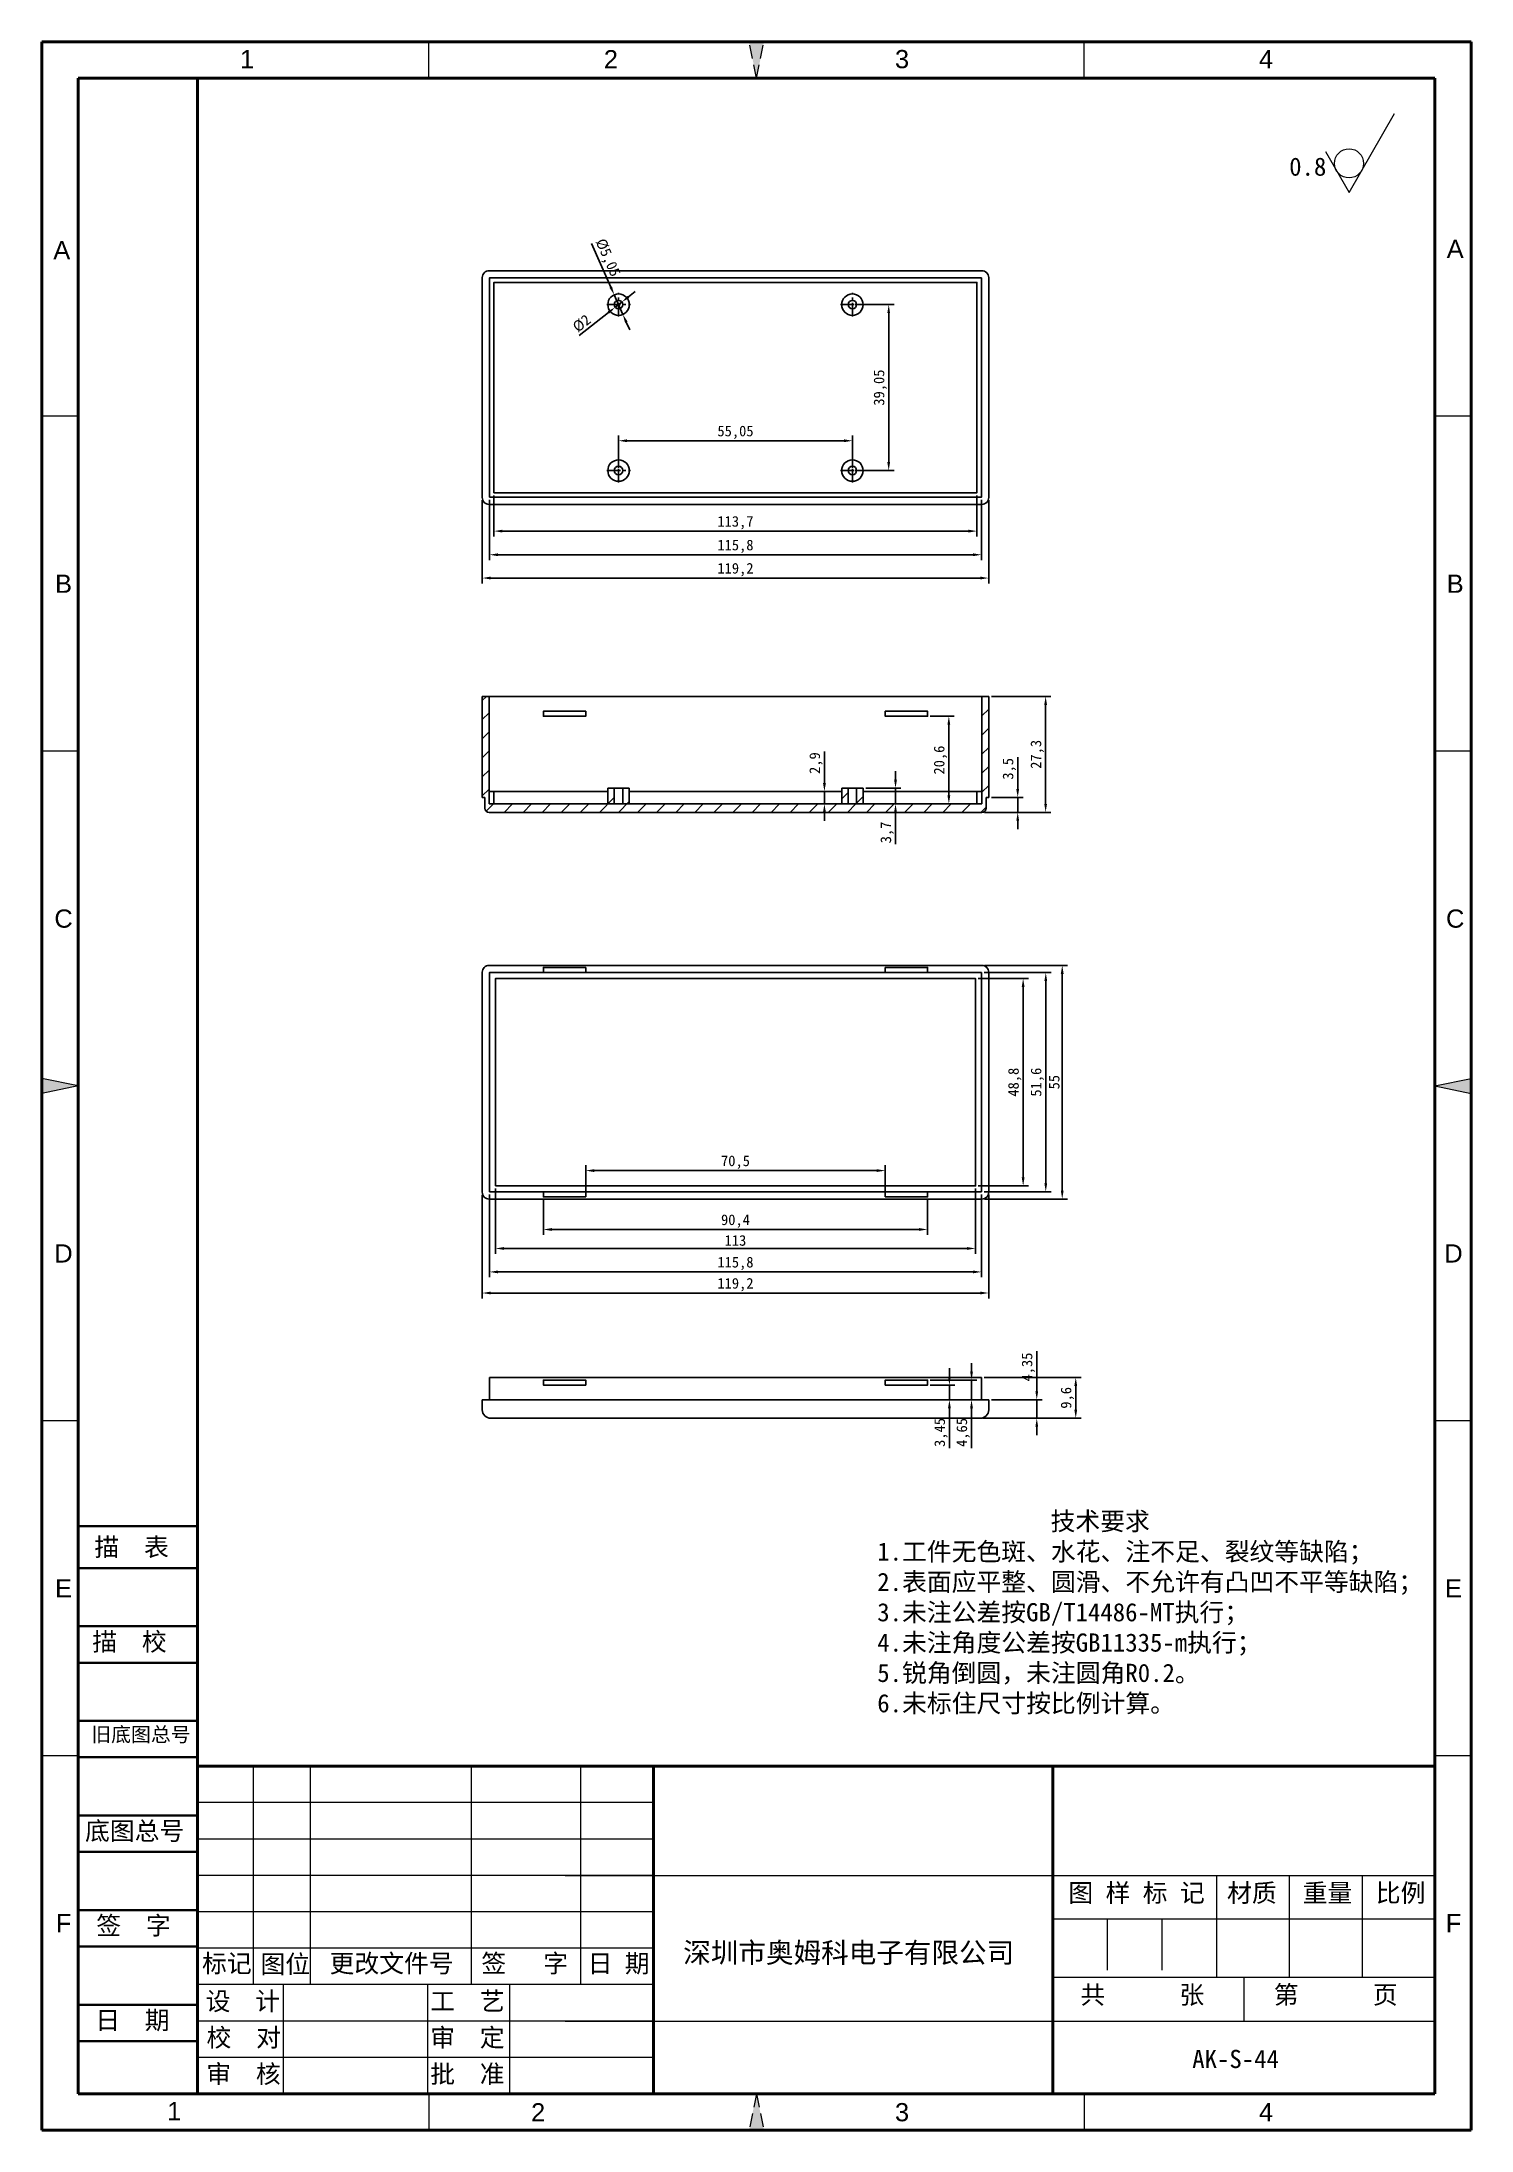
# Model space of a CAD drawing. Header units: millimetres. Extents: x -3321 to -2985, y -1528 to -1036.
import ezdxf
from ezdxf.enums import TextEntityAlignment as Align

# ---------------------------------------------------------------- set-up
doc = ezdxf.new("R2010")
doc.units = ezdxf.units.MM
for name, pattern in [('ACAD_ISO10W100', [18, 12, -3, 0, -3]), ('CENTER', [50.8, 31.75, -6.35, 6.35, -6.35]), ('HIDDEN2', [4.7625, 3.175, -1.5875])]:
    doc.linetypes.add(name, pattern=pattern)
for name, color, linetype, lineweight in [('dim', 82, 'Continuous', 9), ('图层1', 7, 'ACAD_ISO10W100', 15), ('图层2', 7, 'Continuous', 30), ('图层3', 7, 'Continuous', 15), ('图层4', 7, 'Continuous', 40), ('图层5', 7, 'HIDDEN2', 15), ('细实线', 3, 'Continuous', 18)]:
    doc.layers.add(name, color=color, linetype=linetype, lineweight=lineweight)
doc.layers.add('尺寸线', color=7, linetype='Continuous')
doc.styles.add('样式 3', font='arial.ttf', dxfattribs={"height": 3.8})
doc.dimstyles.new('ISO-25', dxfattribs={"dimtxt": 2.5, "dimasz": 2.5, "dimexe": 1.25, "dimexo": 0.625, "dimtad": 1, "dimtxsty": 'Standard', "dimcen": 2.5, "dimadec": 0, "dimazin": 0, "dimtfac": 1, "dimtmove": 0, "dimatfit": 3, "dimfxl": 1, "dimarcsym": 0})

# ---------------------------------------------------------------- blocks, each defined once
blk = doc.blocks.new('*D2')
at = {"layer": 'Defpoints', "color": 0}
for p in [(-3217.56, -1307.1), (-3098.36, -1307), (-3098.36, -1330.82)]:
    blk.add_point(p, dxfattribs=at)
at = {"layer": 'dim', "color": 0, "lineweight": -2}
for p, q in [((-3217.56, -1307.73), (-3217.56, -1332.07)), ((-3098.36, -1307.63), (-3098.36, -1332.07)), ((-3215.56, -1330.82), (-3100.36, -1330.82))]:
    blk.add_line(p, q, dxfattribs=at)
at = {"layer": 'dim', "color": 0}
for points in [[(-3215.56, -1330.48), (-3215.56, -1331.15), (-3217.56, -1330.82)], [(-3100.36, -1331.15), (-3100.36, -1330.48), (-3098.36, -1330.82)]]:
    blk.add_solid(points, dxfattribs=at)
at = {"layer": 'dim', "color": 0, "insert": (-3157.96, -1328.85), "char_height": 2.5, "attachment_point": 5}
blk.add_mtext('119,2', dxfattribs=at)
blk = doc.blocks.new('*D3')
at = {"layer": 'Defpoints', "color": 0}
for p in [(-3215.86, -1307), (-3100.06, -1307), (-3100.06, -1325.85)]:
    blk.add_point(p, dxfattribs=at)
at = {"layer": 'dim', "color": 0, "lineweight": -2}
for p, q in [((-3215.86, -1307.63), (-3215.86, -1327.1)), ((-3100.06, -1307.63), (-3100.06, -1327.1)), ((-3213.86, -1325.85), (-3102.06, -1325.85))]:
    blk.add_line(p, q, dxfattribs=at)
at = {"layer": 'dim', "color": 0}
for points in [[(-3213.86, -1325.52), (-3213.86, -1326.19), (-3215.86, -1325.85)], [(-3102.06, -1326.19), (-3102.06, -1325.52), (-3100.06, -1325.85)]]:
    blk.add_solid(points, dxfattribs=at)
at = {"layer": 'dim', "color": 0, "insert": (-3157.96, -1323.88), "char_height": 2.5, "attachment_point": 5}
blk.add_mtext('115,8', dxfattribs=at)
blk = doc.blocks.new('*D4')
at = {"layer": 'Defpoints', "color": 0}
for p in [(-3214.46, -1305.6), (-3101.46, -1305.6), (-3101.46, -1320.33)]:
    blk.add_point(p, dxfattribs=at)
at = {"layer": 'dim', "color": 0, "lineweight": -2}
for p, q in [((-3214.46, -1306.23), (-3214.46, -1321.58)), ((-3101.46, -1306.23), (-3101.46, -1321.58)), ((-3212.46, -1320.33), (-3103.46, -1320.33))]:
    blk.add_line(p, q, dxfattribs=at)
at = {"layer": 'dim', "color": 0}
for points in [[(-3212.46, -1320), (-3212.46, -1320.67), (-3214.46, -1320.33)], [(-3103.46, -1320.67), (-3103.46, -1320), (-3101.46, -1320.33)]]:
    blk.add_solid(points, dxfattribs=at)
at = {"layer": 'dim', "color": 0, "insert": (-3157.96, -1318.46), "char_height": 2.5, "attachment_point": 5}
blk.add_mtext('113', dxfattribs=at)
blk = doc.blocks.new('*D5')
at = {"layer": 'Defpoints', "color": 0}
for p in [(-3203.16, -1308.2), (-3112.76, -1308.2), (-3112.76, -1315.87)]:
    blk.add_point(p, dxfattribs=at)
at = {"layer": 'dim', "color": 0, "lineweight": -2}
for p, q in [((-3203.16, -1308.83), (-3203.16, -1317.12)), ((-3112.76, -1308.83), (-3112.76, -1317.12)), ((-3201.16, -1315.87), (-3114.76, -1315.87))]:
    blk.add_line(p, q, dxfattribs=at)
at = {"layer": 'dim', "color": 0}
for points in [[(-3201.16, -1315.53), (-3201.16, -1316.2), (-3203.16, -1315.87)], [(-3114.76, -1316.2), (-3114.76, -1315.53), (-3112.76, -1315.87)]]:
    blk.add_solid(points, dxfattribs=at)
at = {"layer": 'dim', "color": 0, "insert": (-3157.96, -1313.9), "char_height": 2.5, "attachment_point": 5}
blk.add_mtext('90,4', dxfattribs=at)
blk = doc.blocks.new('*D6')
at = {"layer": 'Defpoints', "color": 0}
for p in [(-3122.71, -1302.01), (-3193.21, -1308.2), (-3122.71, -1308.2)]:
    blk.add_point(p, dxfattribs=at)
at = {"layer": 'dim', "color": 0, "lineweight": -2}
for p, q in [((-3193.21, -1307.58), (-3193.21, -1300.76)), ((-3191.21, -1302.01), (-3124.71, -1302.01)), ((-3122.71, -1307.58), (-3122.71, -1300.76))]:
    blk.add_line(p, q, dxfattribs=at)
at = {"layer": 'dim', "color": 0}
for points in [[(-3191.21, -1301.67), (-3191.21, -1302.34), (-3193.21, -1302.01)], [(-3124.71, -1302.34), (-3124.71, -1301.67), (-3122.71, -1302.01)]]:
    blk.add_solid(points, dxfattribs=at)
at = {"layer": 'dim', "color": 0, "insert": (-3157.96, -1300.03), "char_height": 2.5, "attachment_point": 5}
blk.add_mtext('70,5', dxfattribs=at)
blk = doc.blocks.new('*D7')
at = {"layer": 'Defpoints', "color": 0}
for p in [(-3099.96, -1253.7), (-3081.05, -1253.7), (-3099.96, -1308.7)]:
    blk.add_point(p, dxfattribs=at)
at = {"layer": 'dim', "color": 0, "lineweight": -2}
for p, q in [((-3099.33, -1253.7), (-3079.8, -1253.7)), ((-3081.05, -1306.7), (-3081.05, -1255.7)), ((-3099.33, -1308.7), (-3079.8, -1308.7))]:
    blk.add_line(p, q, dxfattribs=at)
at = {"layer": 'dim', "color": 0}
for points in [[(-3080.72, -1255.7), (-3081.38, -1255.7), (-3081.05, -1253.7)], [(-3081.38, -1306.7), (-3080.72, -1306.7), (-3081.05, -1308.7)]]:
    blk.add_solid(points, dxfattribs=at)
at = {"layer": 'dim', "color": 0, "insert": (-3082.93, -1281.2), "char_height": 2.5, "attachment_point": 5, "rotation": 90}
blk.add_mtext('55', dxfattribs=at)
blk = doc.blocks.new('*D8')
at = {"layer": 'Defpoints', "color": 0}
for p in [(-3100.06, -1255.4), (-3100.06, -1307), (-3084.92, -1307)]:
    blk.add_point(p, dxfattribs=at)
at = {"layer": 'dim', "color": 0, "lineweight": -2}
for p, q in [((-3099.43, -1255.4), (-3083.67, -1255.4)), ((-3084.92, -1257.4), (-3084.92, -1305)), ((-3099.43, -1307), (-3083.67, -1307))]:
    blk.add_line(p, q, dxfattribs=at)
at = {"layer": 'dim', "color": 0}
for points in [[(-3084.59, -1257.4), (-3085.25, -1257.4), (-3084.92, -1255.4)], [(-3085.25, -1305), (-3084.59, -1305), (-3084.92, -1307)]]:
    blk.add_solid(points, dxfattribs=at)
at = {"layer": 'dim', "color": 0, "insert": (-3086.89, -1281.2), "char_height": 2.5, "attachment_point": 5, "rotation": 90}
blk.add_mtext('51,6', dxfattribs=at)
blk = doc.blocks.new('*D9')
at = {"layer": 'Defpoints', "color": 0}
for p in [(-3101.46, -1256.8), (-3090.24, -1256.8), (-3101.46, -1305.6)]:
    blk.add_point(p, dxfattribs=at)
at = {"layer": 'dim', "color": 0, "lineweight": -2}
for p, q in [((-3100.83, -1256.8), (-3088.99, -1256.8)), ((-3090.24, -1303.6), (-3090.24, -1258.8)), ((-3100.83, -1305.6), (-3088.99, -1305.6))]:
    blk.add_line(p, q, dxfattribs=at)
at = {"layer": 'dim', "color": 0}
for points in [[(-3089.91, -1258.8), (-3090.58, -1258.8), (-3090.24, -1256.8)], [(-3090.58, -1303.6), (-3089.91, -1303.6), (-3090.24, -1305.6)]]:
    blk.add_solid(points, dxfattribs=at)
at = {"layer": 'dim', "color": 0, "insert": (-3092.21, -1281.2), "char_height": 2.5, "attachment_point": 5, "rotation": 90}
blk.add_mtext('48,8', dxfattribs=at)
blk = doc.blocks.new('*D10')
at = {"layer": 'Defpoints', "color": 0}
for p in [(-3098.36, -1355.94), (-3087.04, -1355.94), (-3100.36, -1360.29)]:
    blk.add_point(p, dxfattribs=at)
at = {"layer": 'dim', "color": 0, "lineweight": -2}
for p, q in [((-3087.04, -1353.94), (-3087.04, -1344.54)), ((-3097.73, -1355.94), (-3085.79, -1355.94)), ((-3087.04, -1360.29), (-3087.04, -1355.94)), ((-3099.73, -1360.29), (-3085.79, -1360.29)), ((-3087.04, -1362.29), (-3087.04, -1364.29))]:
    blk.add_line(p, q, dxfattribs=at)
at = {"layer": 'dim', "color": 0}
for points in [[(-3087.37, -1353.94), (-3086.71, -1353.94), (-3087.04, -1355.94)], [(-3086.71, -1362.29), (-3087.37, -1362.29), (-3087.04, -1360.29)]]:
    blk.add_solid(points, dxfattribs=at)
at = {"layer": 'dim', "color": 0, "insert": (-3089.01, -1348.24), "char_height": 2.5, "attachment_point": 5, "rotation": 90}
blk.add_mtext('4,35', dxfattribs=at)
blk = doc.blocks.new('*D11')
at = {"layer": 'Defpoints', "color": 0}
for p in [(-3100.06, -1350.69), (-3077.86, -1350.69), (-3100.36, -1360.29)]:
    blk.add_point(p, dxfattribs=at)
at = {"layer": 'dim', "color": 0, "lineweight": -2}
for p, q in [((-3099.43, -1350.69), (-3076.61, -1350.69)), ((-3077.86, -1358.29), (-3077.86, -1352.69)), ((-3099.73, -1360.29), (-3076.61, -1360.29))]:
    blk.add_line(p, q, dxfattribs=at)
at = {"layer": 'dim', "color": 0}
for points in [[(-3077.53, -1352.69), (-3078.19, -1352.69), (-3077.86, -1350.69)], [(-3078.19, -1358.29), (-3077.53, -1358.29), (-3077.86, -1360.29)]]:
    blk.add_solid(points, dxfattribs=at)
at = {"layer": 'dim', "color": 0, "insert": (-3079.83, -1355.49), "char_height": 2.5, "attachment_point": 5, "rotation": 90}
blk.add_mtext('9,6', dxfattribs=at)
blk = doc.blocks.new('*D12')
at = {"layer": 'Defpoints', "color": 0}
for p in [(-3112.76, -1352.49), (-3112.76, -1355.94), (-3107.6, -1355.94)]:
    blk.add_point(p, dxfattribs=at)
at = {"layer": 'dim', "color": 0, "lineweight": -2}
for p, q in [((-3107.6, -1350.49), (-3107.6, -1348.49)), ((-3112.13, -1352.49), (-3106.35, -1352.49)), ((-3112.13, -1355.94), (-3106.35, -1355.94)), ((-3107.6, -1352.49), (-3107.6, -1355.94)), ((-3107.6, -1357.94), (-3107.6, -1367.34))]:
    blk.add_line(p, q, dxfattribs=at)
at = {"layer": 'dim', "color": 0}
for points in [[(-3107.93, -1350.49), (-3107.27, -1350.49), (-3107.6, -1352.49)], [(-3107.27, -1357.94), (-3107.93, -1357.94), (-3107.6, -1355.94)]]:
    blk.add_solid(points, dxfattribs=at)
at = {"layer": 'dim', "color": 0, "insert": (-3109.57, -1363.64), "char_height": 2.5, "attachment_point": 5, "rotation": 90}
blk.add_mtext('3,45', dxfattribs=at)
blk = doc.blocks.new('*D13')
at = {"layer": 'Defpoints', "color": 0}
for p in [(-3112.76, -1351.29), (-3112.76, -1355.94), (-3102.39, -1355.94)]:
    blk.add_point(p, dxfattribs=at)
at = {"layer": 'dim', "color": 0, "lineweight": -2}
for p, q in [((-3112.13, -1351.29), (-3101.14, -1351.29)), ((-3102.39, -1349.29), (-3102.39, -1347.29)), ((-3102.39, -1351.29), (-3102.39, -1355.94)), ((-3112.13, -1355.94), (-3101.14, -1355.94)), ((-3102.39, -1357.94), (-3102.39, -1367.34))]:
    blk.add_line(p, q, dxfattribs=at)
at = {"layer": 'dim', "color": 0}
for points in [[(-3102.73, -1349.29), (-3102.06, -1349.29), (-3102.39, -1351.29)], [(-3102.06, -1357.94), (-3102.73, -1357.94), (-3102.39, -1355.94)]]:
    blk.add_solid(points, dxfattribs=at)
at = {"layer": 'dim', "color": 0, "insert": (-3104.37, -1363.64), "char_height": 2.5, "attachment_point": 5, "rotation": 90}
blk.add_mtext('4,65', dxfattribs=at)
blk = doc.blocks.new('*D14')
at = {"layer": 'Defpoints', "color": 0}
for p in [(-3099.96, -1217.69), (-3098.36, -1214.19), (-3091.52, -1214.19)]:
    blk.add_point(p, dxfattribs=at)
at = {"layer": 'dim', "color": 0, "lineweight": -2}
for p, q in [((-3091.52, -1212.19), (-3091.52, -1204.71)), ((-3099.33, -1217.69), (-3090.27, -1217.69)), ((-3097.73, -1214.19), (-3090.27, -1214.19)), ((-3091.52, -1217.69), (-3091.52, -1214.19)), ((-3091.52, -1219.69), (-3091.52, -1221.69))]:
    blk.add_line(p, q, dxfattribs=at)
at = {"layer": 'dim', "color": 0}
for points in [[(-3091.86, -1212.19), (-3091.19, -1212.19), (-3091.52, -1214.19)], [(-3091.19, -1219.69), (-3091.86, -1219.69), (-3091.52, -1217.69)]]:
    blk.add_solid(points, dxfattribs=at)
at = {"layer": 'dim', "color": 0, "insert": (-3093.5, -1207.45), "char_height": 2.5, "attachment_point": 5, "rotation": 90}
blk.add_mtext('3,5', dxfattribs=at)
blk = doc.blocks.new('*D15')
at = {"layer": 'Defpoints', "color": 0}
for p in [(-3098.36, -1190.39), (-3084.95, -1190.39), (-3094.8, -1217.69)]:
    blk.add_point(p, dxfattribs=at)
at = {"layer": 'dim', "color": 0, "lineweight": -2}
for p, q in [((-3097.73, -1190.39), (-3083.7, -1190.39)), ((-3084.95, -1215.69), (-3084.95, -1192.39)), ((-3094.18, -1217.69), (-3083.7, -1217.69))]:
    blk.add_line(p, q, dxfattribs=at)
at = {"layer": 'dim', "color": 0}
for points in [[(-3084.62, -1192.39), (-3085.28, -1192.39), (-3084.95, -1190.39)], [(-3085.28, -1215.69), (-3084.62, -1215.69), (-3084.95, -1217.69)]]:
    blk.add_solid(points, dxfattribs=at)
at = {"layer": 'dim', "color": 0, "insert": (-3086.92, -1204.04), "char_height": 2.5, "attachment_point": 5, "rotation": 90}
blk.add_mtext('27,3', dxfattribs=at)
blk = doc.blocks.new('*D16')
at = {"layer": 'Defpoints', "color": 0}
for p in [(-3127.91, -1211.99), (-3127.91, -1215.69), (-3120.28, -1215.69)]:
    blk.add_point(p, dxfattribs=at)
at = {"layer": 'dim', "color": 0, "lineweight": -2}
for p, q in [((-3120.28, -1209.99), (-3120.28, -1207.99)), ((-3127.28, -1211.99), (-3119.03, -1211.99)), ((-3120.28, -1211.99), (-3120.28, -1215.69)), ((-3127.28, -1215.69), (-3119.03, -1215.69)), ((-3120.28, -1217.69), (-3120.28, -1225.18))]:
    blk.add_line(p, q, dxfattribs=at)
at = {"layer": 'dim', "color": 0}
for points in [[(-3120.62, -1209.99), (-3119.95, -1209.99), (-3120.28, -1211.99)], [(-3119.95, -1217.69), (-3120.62, -1217.69), (-3120.28, -1215.69)]]:
    blk.add_solid(points, dxfattribs=at)
at = {"layer": 'dim', "color": 0, "insert": (-3122.25, -1222.43), "char_height": 2.5, "attachment_point": 5, "rotation": 90}
blk.add_mtext('3,7', dxfattribs=at)
blk = doc.blocks.new('*D17')
at = {"layer": 'Defpoints', "color": 0}
for p in [(-3137.02, -1212.79), (-3132.96, -1212.79), (-3132.96, -1215.69)]:
    blk.add_point(p, dxfattribs=at)
at = {"layer": 'dim', "color": 0, "lineweight": -2}
for p, q in [((-3137.02, -1210.79), (-3137.02, -1203.41)), ((-3133.58, -1212.79), (-3138.27, -1212.79)), ((-3137.02, -1215.69), (-3137.02, -1212.79)), ((-3133.58, -1215.69), (-3138.27, -1215.69)), ((-3137.02, -1217.69), (-3137.02, -1219.69))]:
    blk.add_line(p, q, dxfattribs=at)
at = {"layer": 'dim', "color": 0}
for points in [[(-3137.35, -1210.79), (-3136.68, -1210.79), (-3137.02, -1212.79)], [(-3136.68, -1217.69), (-3137.35, -1217.69), (-3137.02, -1215.69)]]:
    blk.add_solid(points, dxfattribs=at)
at = {"layer": 'dim', "color": 0, "insert": (-3138.99, -1206.1), "char_height": 2.5, "attachment_point": 5, "rotation": 90}
blk.add_mtext('2,9', dxfattribs=at)
blk = doc.blocks.new('*D18')
at = {"layer": 'Defpoints', "color": 0}
for p in [(-3112.76, -1195.09), (-3107.73, -1195.09), (-3120.28, -1215.69)]:
    blk.add_point(p, dxfattribs=at)
at = {"layer": 'dim', "color": 0, "lineweight": -2}
for p, q in [((-3112.13, -1195.09), (-3106.48, -1195.09)), ((-3107.73, -1213.69), (-3107.73, -1197.09)), ((-3119.66, -1215.69), (-3106.48, -1215.69))]:
    blk.add_line(p, q, dxfattribs=at)
at = {"layer": 'dim', "color": 0}
for points in [[(-3107.4, -1197.09), (-3108.07, -1197.09), (-3107.73, -1195.09)], [(-3108.07, -1213.69), (-3107.4, -1213.69), (-3107.73, -1215.69)]]:
    blk.add_solid(points, dxfattribs=at)
at = {"layer": 'dim', "color": 0, "insert": (-3109.7, -1205.39), "char_height": 2.5, "attachment_point": 5, "rotation": 90}
blk.add_mtext('20,6', dxfattribs=at)
blk = doc.blocks.new('*D19')
at = {"layer": 'Defpoints', "color": 0}
for p in [(-3217.56, -1143.63), (-3098.36, -1143.63), (-3217.56, -1162.55)]:
    blk.add_point(p, dxfattribs=at)
at = {"layer": 'dim', "color": 0, "lineweight": -2}
for p, q in [((-3217.56, -1144.26), (-3217.56, -1163.8)), ((-3098.36, -1144.26), (-3098.36, -1163.8)), ((-3100.36, -1162.55), (-3215.56, -1162.55))]:
    blk.add_line(p, q, dxfattribs=at)
at = {"layer": 'dim', "color": 0}
for points in [[(-3215.56, -1162.21), (-3215.56, -1162.88), (-3217.56, -1162.55)], [(-3100.36, -1162.88), (-3100.36, -1162.21), (-3098.36, -1162.55)]]:
    blk.add_solid(points, dxfattribs=at)
at = {"layer": 'dim', "color": 0, "insert": (-3157.96, -1160.57), "char_height": 2.5, "attachment_point": 5}
blk.add_mtext('119,2', dxfattribs=at)
blk = doc.blocks.new('*D20')
at = {"layer": 'Defpoints', "color": 0}
for p in [(-3215.86, -1143.53), (-3100.06, -1143.53), (-3100.06, -1157.07)]:
    blk.add_point(p, dxfattribs=at)
at = {"layer": 'dim', "color": 0, "lineweight": -2}
for p, q in [((-3215.86, -1144.16), (-3215.86, -1158.32)), ((-3100.06, -1144.16), (-3100.06, -1158.32)), ((-3213.86, -1157.07), (-3102.06, -1157.07))]:
    blk.add_line(p, q, dxfattribs=at)
at = {"layer": 'dim', "color": 0}
for points in [[(-3213.86, -1156.73), (-3213.86, -1157.4), (-3215.86, -1157.07)], [(-3102.06, -1157.4), (-3102.06, -1156.73), (-3100.06, -1157.07)]]:
    blk.add_solid(points, dxfattribs=at)
at = {"layer": 'dim', "color": 0, "insert": (-3157.96, -1155.1), "char_height": 2.5, "attachment_point": 5}
blk.add_mtext('115,8', dxfattribs=at)
blk = doc.blocks.new('*D21')
at = {"layer": 'Defpoints', "color": 0}
for p in [(-3214.81, -1142.48), (-3101.11, -1142.48), (-3214.81, -1151.5)]:
    blk.add_point(p, dxfattribs=at)
at = {"layer": 'dim', "color": 0, "lineweight": -2}
for p, q in [((-3214.81, -1143.11), (-3214.81, -1152.75)), ((-3101.11, -1143.11), (-3101.11, -1152.75)), ((-3103.11, -1151.5), (-3212.81, -1151.5))]:
    blk.add_line(p, q, dxfattribs=at)
at = {"layer": 'dim', "color": 0}
for points in [[(-3212.81, -1151.17), (-3212.81, -1151.84), (-3214.81, -1151.5)], [(-3103.11, -1151.84), (-3103.11, -1151.17), (-3101.11, -1151.5)]]:
    blk.add_solid(points, dxfattribs=at)
at = {"layer": 'dim', "color": 0, "insert": (-3157.96, -1149.53), "char_height": 2.5, "attachment_point": 5}
blk.add_mtext('113,7', dxfattribs=at)
blk = doc.blocks.new('*D22')
at = {"layer": 'Defpoints', "color": 0}
for p in [(-3130.43, -1130.24), (-3185.48, -1137.26), (-3130.43, -1137.26)]:
    blk.add_point(p, dxfattribs=at)
at = {"layer": 'dim', "color": 0, "lineweight": -2}
for p, q in [((-3185.48, -1136.63), (-3185.48, -1128.99)), ((-3183.48, -1130.24), (-3132.43, -1130.24)), ((-3130.43, -1136.63), (-3130.43, -1128.99))]:
    blk.add_line(p, q, dxfattribs=at)
at = {"layer": 'dim', "color": 0}
for points in [[(-3183.48, -1129.9), (-3183.48, -1130.57), (-3185.48, -1130.24)], [(-3132.43, -1130.57), (-3132.43, -1129.9), (-3130.43, -1130.24)]]:
    blk.add_solid(points, dxfattribs=at)
at = {"layer": 'dim', "color": 0, "insert": (-3157.96, -1128.26), "char_height": 2.5, "attachment_point": 5}
blk.add_mtext('55,05', dxfattribs=at)
blk = doc.blocks.new('*D23')
at = {"layer": 'Defpoints', "color": 0}
for p in [(-3186.5, -1095.9), (-3184.46, -1100.52)]:
    blk.add_point(p, dxfattribs=at)
at = {"layer": 'dim', "color": 0, "lineweight": -2}
for p, q in [((-3191.86, -1083.8), (-3187.31, -1094.07)), ((-3184.46, -1100.52), (-3186.5, -1095.9)), ((-3183.65, -1102.34), (-3182.84, -1104.17))]:
    blk.add_line(p, q, dxfattribs=at)
at = {"layer": 'dim', "color": 0}
for points in [[(-3187.62, -1094.2), (-3187.01, -1093.93), (-3186.5, -1095.9)], [(-3183.35, -1102.21), (-3183.96, -1102.48), (-3184.46, -1100.52)]]:
    blk.add_solid(points, dxfattribs=at)
at = {"layer": 'dim', "color": 0, "insert": (-3188.19, -1087.22), "char_height": 2.5, "attachment_point": 5, "rotation": 293.8672}
blk.add_mtext('%%c5,05', dxfattribs=at)
blk = doc.blocks.new('*D24')
at = {"layer": 'Defpoints', "color": 0}
for p in [(-3186.27, -1098.82), (-3184.7, -1097.59)]:
    blk.add_point(p, dxfattribs=at)
at = {"layer": 'dim', "color": 0, "lineweight": -2}
for p, q in [((-3183.12, -1096.36), (-3181.55, -1095.12)), ((-3187.84, -1100.06), (-3194.72, -1105.45)), ((-3184.7, -1097.59), (-3186.27, -1098.82))]:
    blk.add_line(p, q, dxfattribs=at)
at = {"layer": 'dim', "color": 0}
for points in [[(-3187.64, -1100.32), (-3188.05, -1099.79), (-3186.27, -1098.82)], [(-3183.33, -1096.09), (-3182.92, -1096.62), (-3184.7, -1097.59)]]:
    blk.add_solid(points, dxfattribs=at)
at = {"layer": 'dim', "color": 0, "insert": (-3194.14, -1102.61), "char_height": 2.5, "attachment_point": 5, "rotation": 38.0835}
blk.add_mtext('%%c2', dxfattribs=at)
blk = doc.blocks.new('*D25')
at = {"layer": 'Defpoints', "color": 0}
for p in [(-3130.43, -1098.21), (-3121.89, -1098.21), (-3130.43, -1137.26)]:
    blk.add_point(p, dxfattribs=at)
at = {"layer": 'dim', "color": 0, "lineweight": -2}
for p, q in [((-3129.81, -1098.21), (-3120.64, -1098.21)), ((-3121.89, -1135.26), (-3121.89, -1100.21)), ((-3129.81, -1137.26), (-3120.64, -1137.26))]:
    blk.add_line(p, q, dxfattribs=at)
at = {"layer": 'dim', "color": 0}
for points in [[(-3121.56, -1100.21), (-3122.22, -1100.21), (-3121.89, -1098.21)], [(-3122.22, -1135.26), (-3121.56, -1135.26), (-3121.89, -1137.26)]]:
    blk.add_solid(points, dxfattribs=at)
at = {"layer": 'dim', "color": 0, "insert": (-3123.86, -1117.73), "char_height": 2.5, "attachment_point": 5, "rotation": 90}
blk.add_mtext('39,05', dxfattribs=at)

msp = doc.modelspace()

# ---------------------------------------------------------------- hatches: boundary and pattern name
h = msp.add_hatch()
h.set_pattern_fill('ANSI31', color=8, style=0)
h.set_pattern_definition([(45, (-58549.7276, -908.8254), (-2.24506403, 2.24506403), [])])
h.paths.add_polyline_path([(-3098.957, -1214.194), (-3098.357, -1214.194), (-3098.357, -1190.394), (-3099.957, -1190.394), (-3099.957, -1215.694), (-3215.957, -1215.694), (-3215.957, -1190.394), (-3217.557, -1190.394), (-3217.557, -1214.194), (-3216.957, -1214.194), (-3216.957, -1216.694, 0.4142136), (-3215.957, -1217.694), (-3099.957, -1217.694, 0.4142136), (-3098.957, -1216.694)])
h.paths.add_polyline_path([(-3127.907, -1211.994), (-3129.432, -1211.994), (-3129.432, -1215.694), (-3127.907, -1215.694)], flags=17)
h.paths.add_polyline_path([(-3131.432, -1211.994), (-3132.957, -1211.994), (-3132.957, -1215.694), (-3131.432, -1215.694)], flags=17)
h.paths.add_polyline_path([(-3182.957, -1211.994), (-3184.482, -1211.994), (-3184.482, -1215.694), (-3182.957, -1215.694)], flags=17)
h.paths.add_polyline_path([(-3186.482, -1211.994), (-3188.007, -1211.994), (-3188.007, -1215.694), (-3186.482, -1215.694)], flags=17)
at = {"layer": '图层1'}
for points in [[(-3312.68, -1282.097), (-3321.246, -1280.334), (-3321.246, -1283.86)], [(-2993.338, -1282.097), (-2984.772, -1280.334), (-2984.772, -1283.86)]]:
    msp.add_hatch(color=0, dxfattribs=at).paths.add_polyline_path(points)
at = {"layer": '图层5'}
for points in [[(-3153.009, -1044.903), (-3154.772, -1036.337), (-3151.246, -1036.337)], [(-3153.009, -1519.291), (-3154.772, -1527.857), (-3151.246, -1527.857)]]:
    msp.add_hatch(color=0, dxfattribs=at).paths.add_polyline_path(points)

# ---------------------------------------------------------------- linework, layer by layer
at = {"color": 1, "linetype": 'CENTER', "ltscale": 0.101}
for p, q in [((-3185.482, -1100.984), (-3185.482, -1095.429)), ((-3130.432, -1100.984), (-3130.432, -1095.429)), ((-3188.26, -1098.207), (-3182.705, -1098.207)), ((-3133.21, -1098.207), (-3127.655, -1098.207)), ((-3185.482, -1140.034), (-3185.482, -1134.479)), ((-3130.432, -1140.034), (-3130.432, -1134.479)), ((-3188.26, -1137.257), (-3182.705, -1137.257)), ((-3133.21, -1137.257), (-3127.655, -1137.257))]:
    msp.add_line(p, q, dxfattribs=at)
for p, q in [((-3098.357, -1190.394), (-3217.557, -1190.394)), ((-3217.557, -1190.394), (-3217.557, -1214.194)), ((-3215.957, -1190.394), (-3215.957, -1215.694)), ((-3099.957, -1190.394), (-3099.957, -1215.694)), ((-3098.357, -1214.194), (-3098.357, -1190.394)), ((-3214.807, -1212.794), (-3215.957, -1212.794)), ((-3214.807, -1212.794), (-3214.807, -1215.694)), ((-3188.007, -1212.794), (-3214.807, -1212.794)), ((-3188.007, -1211.994), (-3188.007, -1215.694)), ((-3188.007, -1211.994), (-3182.957, -1211.994)), ((-3186.482, -1211.994), (-3186.482, -1215.694)), ((-3184.482, -1211.994), (-3184.482, -1215.694)), ((-3182.957, -1211.994), (-3182.957, -1215.694)), ((-3132.957, -1212.794), (-3182.957, -1212.794)), ((-3132.957, -1211.994), (-3132.957, -1215.694)), ((-3127.907, -1211.994), (-3132.957, -1211.994)), ((-3131.432, -1211.994), (-3131.432, -1215.694)), ((-3129.432, -1211.994), (-3129.432, -1215.694)), ((-3127.907, -1211.994), (-3127.907, -1215.694)), ((-3101.107, -1212.794), (-3127.907, -1212.794)), ((-3101.107, -1212.794), (-3099.957, -1212.794)), ((-3101.107, -1212.794), (-3101.107, -1215.694)), ((-3217.557, -1214.194), (-3216.957, -1214.194)), ((-3216.957, -1214.194), (-3216.957, -1216.694)), ((-3215.957, -1215.694), (-3099.957, -1215.694)), ((-3215.957, -1217.694), (-3099.957, -1217.694)), ((-3098.357, -1214.194), (-3098.957, -1214.194)), ((-3098.957, -1214.194), (-3098.957, -1216.694)), ((-3100.057, -1350.69), (-3215.857, -1350.69)), ((-3215.857, -1350.69), (-3215.857, -1355.94)), ((-3100.057, -1350.69), (-3100.057, -1355.94)), ((-3098.357, -1355.94), (-3217.557, -1355.94)), ((-3217.557, -1358.29), (-3217.557, -1355.94)), ((-3098.357, -1355.94), (-3098.357, -1358.29)), ((-3100.357, -1360.29), (-3215.557, -1360.29))]:
    msp.add_line(p, q)
for points in [[(-3215.957, -1145.232), (-3099.957, -1145.232, 0.4142136), (-3098.357, -1143.632), (-3098.357, -1091.832, 0.4142136), (-3099.957, -1090.232), (-3215.957, -1090.232, 0.4142136), (-3217.557, -1091.832), (-3217.557, -1143.632, 0.4142136)], [(-3215.957, -1308.702), (-3099.957, -1308.702, 0.4142136), (-3098.357, -1307.102), (-3098.357, -1255.302, 0.4142136), (-3099.957, -1253.702), (-3215.957, -1253.702, 0.4142136), (-3217.557, -1255.302), (-3217.557, -1307.102, 0.4142136)]]:
    msp.add_lwpolyline(points, format="xyb", close=True)
for points in [[(-3215.857, -1143.532), (-3100.057, -1143.532), (-3100.057, -1091.932), (-3215.857, -1091.932)], [(-3214.807, -1142.482), (-3101.107, -1142.482), (-3101.107, -1092.982), (-3214.807, -1092.982)], [(-3193.207, -1193.894), (-3193.207, -1195.094), (-3203.157, -1195.094), (-3203.157, -1193.894)], [(-3122.707, -1193.894), (-3122.707, -1195.094), (-3112.757, -1195.094), (-3112.757, -1193.894)], [(-3215.857, -1307.002), (-3100.057, -1307.002), (-3100.057, -1255.402), (-3215.857, -1255.402)], [(-3214.457, -1305.602), (-3101.457, -1305.602), (-3101.457, -1256.802), (-3214.457, -1256.802)], [(-3193.207, -1254.202), (-3193.207, -1255.402), (-3203.157, -1255.402), (-3203.157, -1254.202)], [(-3122.707, -1254.202), (-3122.707, -1255.402), (-3112.757, -1255.402), (-3112.757, -1254.202)], [(-3193.207, -1308.202), (-3193.207, -1307.002), (-3203.157, -1307.002), (-3203.157, -1308.202)], [(-3122.707, -1308.202), (-3122.707, -1307.002), (-3112.757, -1307.002), (-3112.757, -1308.202)], [(-3193.207, -1352.49), (-3193.207, -1351.29), (-3203.157, -1351.29), (-3203.157, -1352.49)], [(-3122.707, -1352.49), (-3122.707, -1351.29), (-3112.757, -1351.29), (-3112.757, -1352.49)]]:
    msp.add_lwpolyline(points, close=True)
for centre, radius in [((-3185.482, -1098.207), 2.525), ((-3130.432, -1098.207), 2.525), ((-3185.482, -1098.207), 1), ((-3130.432, -1098.207), 1), ((-3185.482, -1137.257), 2.525), ((-3130.432, -1137.257), 2.525), ((-3185.482, -1137.257), 1), ((-3130.432, -1137.257), 1)]:
    msp.add_circle(centre, radius)
for centre, radius, start, end in [((-3215.957, -1216.694), 1, 180, 270), ((-3099.957, -1216.694), 1, 270, 0), ((-3215.557, -1358.29), 2, 180, 270), ((-3100.357, -1358.29), 2, 270, 0)]:
    msp.add_arc(centre, radius, start, end)
at = {"layer": '图层1', "color": 0}
for p, q in [((-3230.103, -1044.903), (-3230.103, -1036.337)), ((-3075.915, -1044.903), (-3075.915, -1036.337)), ((-3312.68, -1124.482), (-3321.246, -1124.482)), ((-2984.772, -1124.482), (-2993.338, -1124.482)), ((-3312.68, -1203.289), (-3321.246, -1203.289)), ((-2984.772, -1203.289), (-2993.338, -1203.289)), ((-3312.68, -1282.097), (-3321.246, -1280.334)), ((-3312.68, -1282.097), (-3321.246, -1283.86)), ((-2993.338, -1282.097), (-2984.772, -1280.334)), ((-2993.338, -1282.097), (-2984.772, -1283.86)), ((-3312.68, -1360.905), (-3321.246, -1360.905)), ((-2984.772, -1360.905), (-2993.338, -1360.905)), ((-3312.68, -1439.712), (-3321.246, -1439.712)), ((-2984.772, -1439.712), (-2993.338, -1439.712)), ((-3070.432, -1478.174), (-3070.432, -1491.879)), ((-3057.583, -1478.174), (-3057.583, -1491.879)), ((-3257.951, -1493.593), (-3257.951, -1485.027)), ((-3257.951, -1493.593), (-3257.951, -1485.027))]:
    msp.add_line(p, q, dxfattribs=at)
at = {"layer": '图层2', "color": 0}
for p, q in [((-3284.564, -1385.66), (-3312.68, -1385.66)), ((-3284.564, -1395.547), (-3312.68, -1395.547)), ((-3284.564, -1395.547), (-3299.499, -1395.547)), ((-3284.564, -1409.253), (-3312.68, -1409.253)), ((-3284.564, -1417.819), (-3312.68, -1417.819)), ((-3284.564, -1417.819), (-3299.499, -1417.819)), ((-3284.564, -1417.819), (-3299.499, -1417.819)), ((-3284.564, -1431.524), (-3312.68, -1431.524)), ((-3284.564, -1440.09), (-3312.68, -1440.09)), ((-3284.564, -1440.09), (-3299.499, -1440.09)), ((-3284.564, -1453.796), (-3312.68, -1453.796)), ((-3284.564, -1462.362), (-3312.68, -1462.362)), ((-3284.564, -1462.362), (-3299.499, -1462.362)), ((-3284.564, -1476.068), (-3312.68, -1476.068)), ((-3284.564, -1484.634), (-3312.68, -1484.634)), ((-3284.564, -1484.634), (-3299.499, -1484.634)), ((-3284.564, -1498.339), (-3312.68, -1498.339)), ((-3284.564, -1506.905), (-3312.68, -1506.905))]:
    msp.add_line(p, q, dxfattribs=at)
at = {"layer": '图层3', "color": 0}
for p, q in [((-3271.389, -1493.593), (-3271.389, -1442.196)), ((-3257.951, -1485.027), (-3257.951, -1442.196)), ((-3220.068, -1493.491), (-3220.068, -1442.196)), ((-3194.37, -1493.467), (-3194.37, -1442.196)), ((-3177.238, -1450.762), (-3284.564, -1450.762)), ((-3177.238, -1459.328), (-3284.564, -1459.328)), ((-3177.238, -1459.328), (-3284.564, -1459.328)), ((-3177.238, -1467.894), (-3284.564, -1467.894)), ((-3198.042, -1467.894), (-2993.338, -1467.894)), ((-3044.734, -1467.894), (-3044.734, -1491.879)), ((-3027.602, -1467.894), (-3027.602, -1491.879)), ((-3010.47, -1467.894), (-3010.47, -1491.879)), ((-3177.238, -1476.46), (-3284.564, -1476.46)), ((-2993.338, -1478.174), (-3083.281, -1478.174)), ((-3044.734, -1478.174), (-3044.734, -1491.879)), ((-3177.238, -1485.027), (-3284.564, -1485.027)), ((-3177.238, -1493.593), (-3284.564, -1493.593)), ((-3264.33, -1519.291), (-3264.33, -1493.593)), ((-3230.386, -1519.291), (-3230.386, -1493.491)), ((-3211.067, -1519.189), (-3211.067, -1493.491)), ((-2993.338, -1491.879), (-3083.281, -1491.879)), ((-3038.31, -1491.879), (-3038.31, -1502.159)), ((-3177.238, -1502.159), (-3284.564, -1502.159)), ((-3177.238, -1502.159), (-3284.098, -1502.159)), ((-3198.042, -1502.159), (-2993.338, -1502.159)), ((-3284.564, -1506.905), (-3284.807, -1506.905)), ((-3177.238, -1510.725), (-3284.564, -1510.725)), ((-3230.103, -1519.291), (-3230.103, -1527.857)), ((-3075.915, -1519.291), (-3075.915, -1527.857)), ((-3075.915, -1519.291), (-3075.915, -1527.857))]:
    msp.add_line(p, q, dxfattribs=at)
at = {"layer": '图层4', "color": 0}
for p, q in [((-3284.564, -1519.291), (-3284.564, -1044.903)), ((-2993.338, -1442.196), (-3284.564, -1442.196)), ((-3284.564, -1442.196), (-3284.564, -1519.291)), ((-3122.227, -1442.196), (-3276.416, -1442.196)), ((-3177.238, -1519.291), (-3177.238, -1442.196)), ((-3083.281, -1519.291), (-3083.281, -1442.196)), ((-3284.564, -1478.174), (-3284.564, -1519.291))]:
    msp.add_line(p, q, dxfattribs=at)
at = {"layer": '图层5', "color": 0}
for p, q in [((-3153.009, -1044.903), (-3154.772, -1036.337)), ((-3153.009, -1044.903), (-3151.246, -1036.337)), ((-3177.238, -1493.593), (-3284.564, -1493.593)), ((-3153.009, -1519.291), (-3154.772, -1527.857)), ((-3153.009, -1519.291), (-3151.246, -1527.857))]:
    msp.add_line(p, q, dxfattribs=at)
at = {"layer": '尺寸线', "color": 0, "lineweight": 40}
for p, q in [((-3321.246, -1036.337), (-2984.772, -1036.337)), ((-3321.246, -1036.337), (-3321.246, -1527.857)), ((-2984.772, -1036.337), (-2984.772, -1527.857)), ((-3312.68, -1044.903), (-2993.338, -1044.903)), ((-3312.68, -1044.903), (-3312.68, -1519.291)), ((-2993.338, -1044.903), (-2993.338, -1519.291)), ((-3312.68, -1519.291), (-2993.338, -1519.291)), ((-3321.246, -1527.857), (-2984.772, -1527.857))]:
    msp.add_line(p, q, dxfattribs=at)
at = {"layer": '细实线', "color": 0}
for p, q in [((-3013.537, -1071.803), (-3002.83, -1053.257)), ((-3019.114, -1062.144), (-3013.537, -1071.803))]:
    msp.add_line(p, q, dxfattribs=at)
msp.add_circle((-3013.537, -1064.95), 3.426, dxfattribs=at)

# ---------------------------------------------------------------- texts
at = {"layer": '图层1', "color": 0, "style": '样式 3'}
for s, p in [('B', (-3316.121, -1163.886)), ('B', (-2988.546, -1163.886)), ('C', (-3316.121, -1242.693)), ('C', (-2988.546, -1242.693)), ('D', (-3316.121, -1321.501)), ('D', (-2988.948, -1321.501)), ('E', (-3316.121, -1400.308)), ('E', (-2988.948, -1400.308)), ('F', (-3316.121, -1479.116)), ('F', (-2988.948, -1479.116))]:
    msp.add_text(s, height=4.283, dxfattribs=at).set_placement(p, align=Align.MIDDLE)
at = {"layer": '图层1', "color": 0, "attachment_point": 1}
for s, insert, char_height, width in [('{\\fSimSun|b0|i0|c134|p2;图 样 标 记}', (-3079.602, -1469.838), 4.28302, 53.13738), ('{\\fSimSun|b0|i0|c134|p2;材质 }', (-3042.247, -1469.856), 4.28302, 35.72091), ('{\\fSimSun|b0|i0|c134|p2;深圳市奥姆科电子有限公司}', (-3170.249, -1483.677), 4.75891, 89.92113), ('{\\fSimSun|b0|i0|c134|p2;标记}', (-3283.512, -1486.448), 4.28302, 11.99246), ('{\\fSimSun|b0|i0|c134|p2;图位}', (-3269.758, -1486.621), 4.28302, 11.99246), ('{\\fSimSun|b0|i0|c134|p2;更改文件号}', (-3253.496, -1486.448), 4.28302, 35.72091), ('{\\fSimSun|b0|i0|c134|p2;审  核}', (-3282.504, -1512.469), 4.28302, 34.73239), ('{\\fSimSun|b0|i0|c134|p2;批  准}', (-3229.812, -1512.469), 4.28302, 35.72091)]:
    msp.add_mtext(s, dxfattribs=dict(at, insert=insert, char_height=char_height, width=width))
at = {"layer": '图层2', "color": 0, "attachment_point": 1}
for s, insert, char_height, width in [('{\\fSimSun|b0|i0|c134|p2;描\\fSimSun|b0|i0|c0|p2;  \\fSimSun|b0|i0|c134|p2;表}', (-3308.852, -1388.451), 4.28297, 47.9936), ('{\\fSimSun|b0|i0|c134|p2;描\\fSimSun|b0|i0|c0|p2;  \\fSimSun|b0|i0|c134|p2;校}', (-3309.34, -1410.723), 4.28297, 47.9936), ('{\\fSimSun|b0|i0|c134|p2;旧底图总号}', (-3309.581, -1432.994), 3.42642, 47.9936), ('{\\fSimSun|b0|i0|c134|p2;底图总号}', (-3311.066, -1455.266), 4.28297, 47.9936), ('{\\fSimSun|b0|i0|c134|p2;重量 }', (-3024.463, -1469.856), 4.28302, 35.72091), ('{\\fSimSun|b0|i0|c134|p2;比例 }', (-3007.232, -1469.856), 4.28302, 35.72091), ('{\\fSimSun|b0|i0|c134|p2;签\\fSimSun|b0|i0|c0|p2;  \\fSimSun|b0|i0|c134|p2;字}', (-3308.413, -1477.537), 4.28297, 47.9936), ('{\\fSimSun|b0|i0|c134|p2;签   字}', (-3217.781, -1486.448), 4.28302, 35.72091), ('{\\fSimSun|b0|i0|c134|p2;日 期}', (-3192.762, -1486.448), 4.28302, 35.72091), ('{\\fSimSun|b0|i0|c134|p2;共      张}', (-3076.78, -1493.823), 4.28302, 47.38766), ('{\\fSimSun|b0|i0|c134|p2;第      页}', (-3031.238, -1493.823), 4.28302, 43.98508), ('{\\fSimSun|b0|i0|c134|p2;设  计}', (-3282.67, -1495.337), 4.28302, 33.20026), ('{\\fSimSun|b0|i0|c134|p2;工  艺}', (-3229.812, -1495.337), 4.28302, 35.72091), ('{\\fSimSun|b0|i0|c134|p2;日\\fSimSun|b0|i0|c0|p2;  \\fSimSun|b0|i0|c134|p2;期}', (-3308.657, -1499.809), 4.28297, 47.9936), ('{\\fSimSun|b0|i0|c134|p2;校  对}', (-3282.464, -1503.903), 4.28302, 31.05498), ('{\\fSimSun|b0|i0|c134|p2;审  定}', (-3229.812, -1503.903), 4.28302, 35.72091), ('{\\fSimSun|b0|i0|c134|p2;AK-S-44}', (-3050.443, -1508.937), 4.28302, 43.98508)]:
    msp.add_mtext(s, dxfattribs=dict(at, insert=insert, char_height=char_height, width=width))
at = {"layer": '图层3', "color": 0, "insert": (-3124.586, -1382.381), "char_height": 4.28302, "width": 202.86245, "attachment_point": 1}
msp.add_mtext('{\\fSimSun|b0|i0|c134|p54;              技术要求\\P}1{\\fSimSun|b0|i0|c134|p54;.工件无色斑、水花、注不足、裂纹等缺陷；\\P2.表面应平整、圆滑、不允许有凸凹不平等缺陷；\\P3.未注公差按GB/T14486-MT执行；\\P4.未注角度公差按GB11335-m执行；\\P5.锐角倒圆，未注圆角R0.2。}\\P{\\fSimSun|b0|i0|c134|p2;6.未标住尺寸按比例计算。}', dxfattribs=at)
at = {"layer": '图层5', "color": 0, "style": '样式 3'}
for s, p in [('1', (-3272.934, -1040.413)), ('2', (-3187.273, -1040.413)), ('3', (-3118.745, -1040.413)), ('4', (-3033.084, -1040.413)), ('A', (-3316.537, -1085.39)), ('A', (-2988.546, -1085.078)), ('1', (-3290.066, -1523.35)), ('2', (-3204.405, -1523.605)), ('3', (-3118.745, -1523.605)), ('4', (-3033.084, -1523.605))]:
    msp.add_text(s, height=4.283, dxfattribs=at).set_placement(p, align=Align.MIDDLE)
at = {"layer": '细实线', "color": 0, "insert": (-3027.621, -1063.58), "char_height": 4.283, "width": 15.99044, "attachment_point": 1}
msp.add_mtext('0.8', dxfattribs=at)

# ---------------------------------------------------------------- dimensions: what is measured, and where the dimension line sits
at = {"layer": 'dim'}
dim = msp.add_diameter_dim_2p(p1=(-3184.461, -1100.516), p2=(-3186.504, -1095.897), dimstyle='ISO-25', override={"dimasz": 2}, dxfattribs=at)
dim.commit()
dim.dimension.update_dxf_attribs({"geometry": '*D23', "text_midpoint": (-3188.187, -1087.221)})
dim = msp.add_diameter_dim_2p(p1=(-3184.695, -1097.59), p2=(-3186.269, -1098.823), dimstyle='ISO-25', override={"dimasz": 2}, dxfattribs=at)
dim.commit()
dim.dimension.update_dxf_attribs({"geometry": '*D24', "text_midpoint": (-3192.979, -1104.081), "dimtype": 163})
for base, p1, p2, picture, middle in [((-3121.892, -1098.207), (-3130.432, -1137.257), (-3130.432, -1098.207), '*D25', (-3123.863, -1117.732)), ((-3084.95, -1190.394), (-3094.803, -1217.694), (-3098.357, -1190.394), '*D15', (-3086.921, -1204.044)), ((-3107.733, -1195.094), (-3120.283, -1215.694), (-3112.757, -1195.094), '*D18', (-3109.704, -1205.394)), ((-3137.016, -1212.794), (-3132.957, -1215.694), (-3132.957, -1212.794), '*D17', (-3138.988, -1206.102)), ((-3120.283, -1215.694), (-3127.907, -1211.994), (-3127.907, -1215.694), '*D16', (-3122.254, -1222.435)), ((-3091.524, -1214.194), (-3099.957, -1217.694), (-3098.357, -1214.194), '*D14', (-3093.495, -1207.454)), ((-3090.242, -1256.802), (-3101.457, -1305.602), (-3101.457, -1256.802), '*D9', (-3092.213, -1281.202)), ((-3084.919, -1307.002), (-3100.057, -1255.402), (-3100.057, -1307.002), '*D8', (-3086.89, -1281.202)), ((-3081.05, -1253.702), (-3099.957, -1308.702), (-3099.957, -1253.702), '*D7', (-3082.925, -1281.202)), ((-3087.042, -1355.94), (-3100.357, -1360.29), (-3098.357, -1355.94), '*D10', (-3089.013, -1348.238)), ((-3102.394, -1355.94), (-3112.757, -1351.29), (-3112.757, -1355.94), '*D13', (-3104.365, -1363.642)), ((-3107.601, -1355.94), (-3112.757, -1352.49), (-3112.757, -1355.94), '*D12', (-3109.572, -1363.642)), ((-3077.86, -1350.69), (-3100.357, -1360.29), (-3100.057, -1350.69), '*D11', (-3079.831, -1355.49))]:
    dim = msp.add_linear_dim(base=base, p1=p1, p2=p2, angle=90, dimstyle='ISO-25', override={"dimasz": 2}, dxfattribs=at)
    dim.commit()
    dim.dimension.update_dxf_attribs({"geometry": picture, "text_midpoint": middle})
for base, p1, p2, picture, middle in [((-3130.432, -1130.235), (-3185.482, -1137.257), (-3130.432, -1137.257), '*D22', (-3157.957, -1128.264)), ((-3217.557, -1162.545), (-3098.357, -1143.632), (-3217.557, -1143.632), '*D19', (-3157.957, -1160.574)), ((-3100.057, -1157.066), (-3215.857, -1143.532), (-3100.057, -1143.532), '*D20', (-3157.957, -1155.095)), ((-3214.807, -1151.502), (-3101.107, -1142.482), (-3214.807, -1142.482), '*D21', (-3157.957, -1149.531)), ((-3122.707, -1302.005), (-3193.207, -1308.202), (-3122.707, -1308.202), '*D6', (-3157.957, -1300.034)), ((-3098.357, -1330.818), (-3217.557, -1307.102), (-3098.357, -1307.002), '*D2', (-3157.957, -1328.847)), ((-3100.057, -1325.854), (-3215.857, -1307.002), (-3100.057, -1307.002), '*D3', (-3157.957, -1323.883)), ((-3101.457, -1320.332), (-3214.457, -1305.602), (-3101.457, -1305.602), '*D4', (-3157.957, -1318.457)), ((-3112.757, -1315.868), (-3203.157, -1308.202), (-3112.757, -1308.202), '*D5', (-3157.957, -1313.897))]:
    dim = msp.add_linear_dim(base=base, p1=p1, p2=p2, dimstyle='ISO-25', override={"dimasz": 2}, dxfattribs=at)
    dim.commit()
    dim.dimension.update_dxf_attribs({"geometry": picture, "text_midpoint": middle})

doc.saveas('drawing.dxf')
